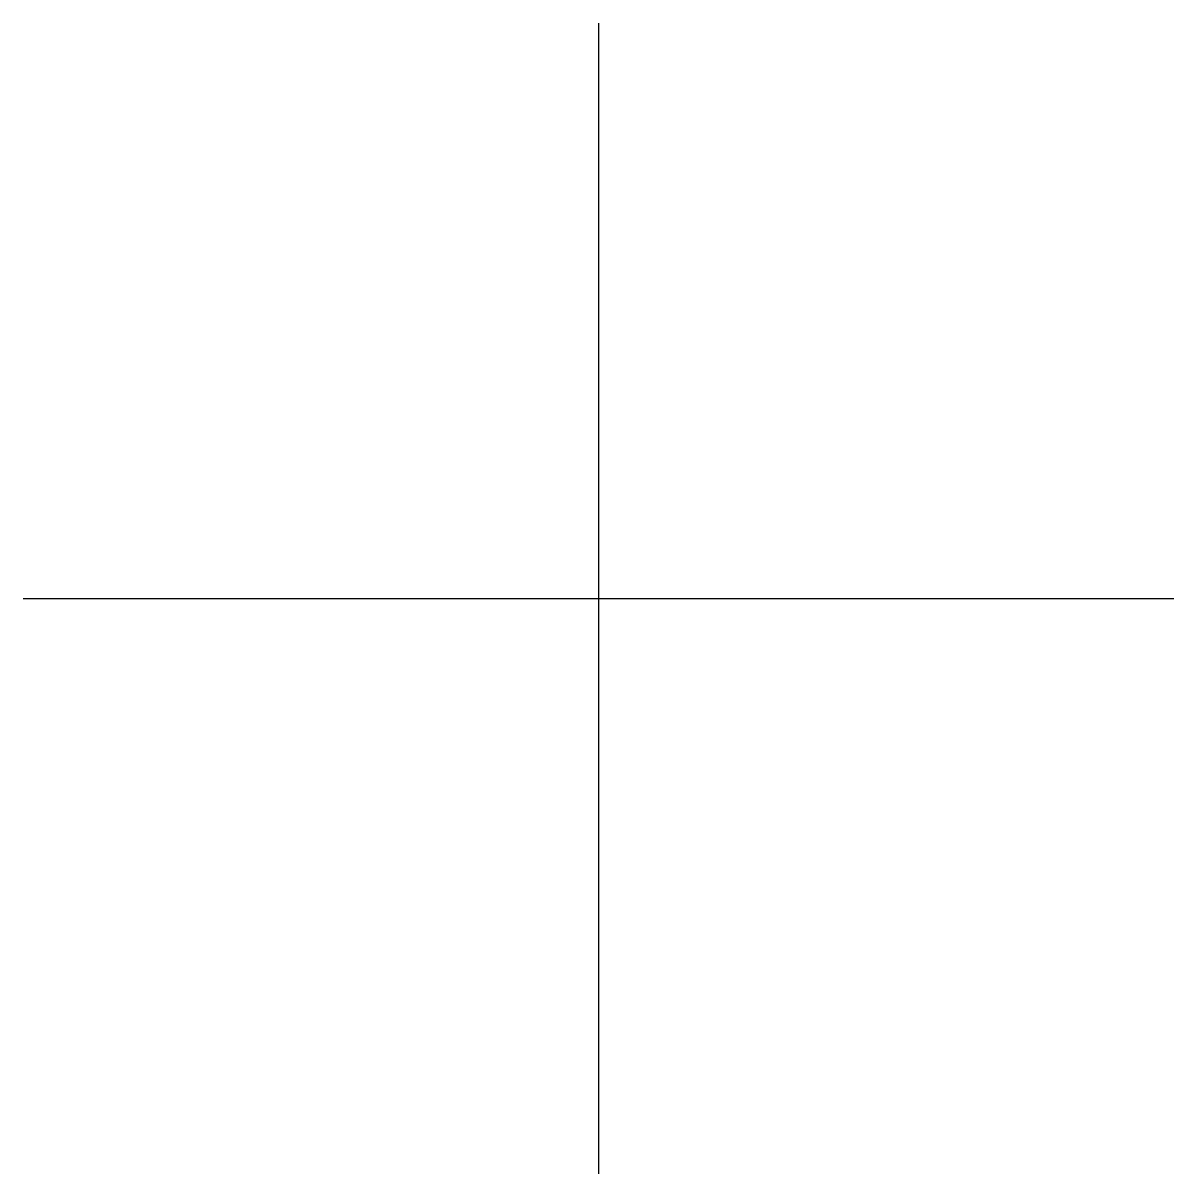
# Model space of a CAD drawing. Extents: x -1003.8 to -953.8, y -154.9 to -104.9.
import ezdxf

# ---------------------------------------------------------------- set-up
doc = ezdxf.new("R2010")
doc.units = 0
doc.header["$LTSCALE"] = 10
doc.header["$MEASUREMENT"] = 0
doc.layers.add('2', color=2, linetype='CONTINUOUS')

msp = doc.modelspace()

# ---------------------------------------------------------------- linework, layer by layer
at = {"layer": '2'}
for p, q in [((-978.772, -104.949), (-978.772, -154.949)), ((-1003.772, -129.949), (-953.772, -129.949))]:
    msp.add_line(p, q, dxfattribs=at)

doc.saveas('drawing.dxf')
